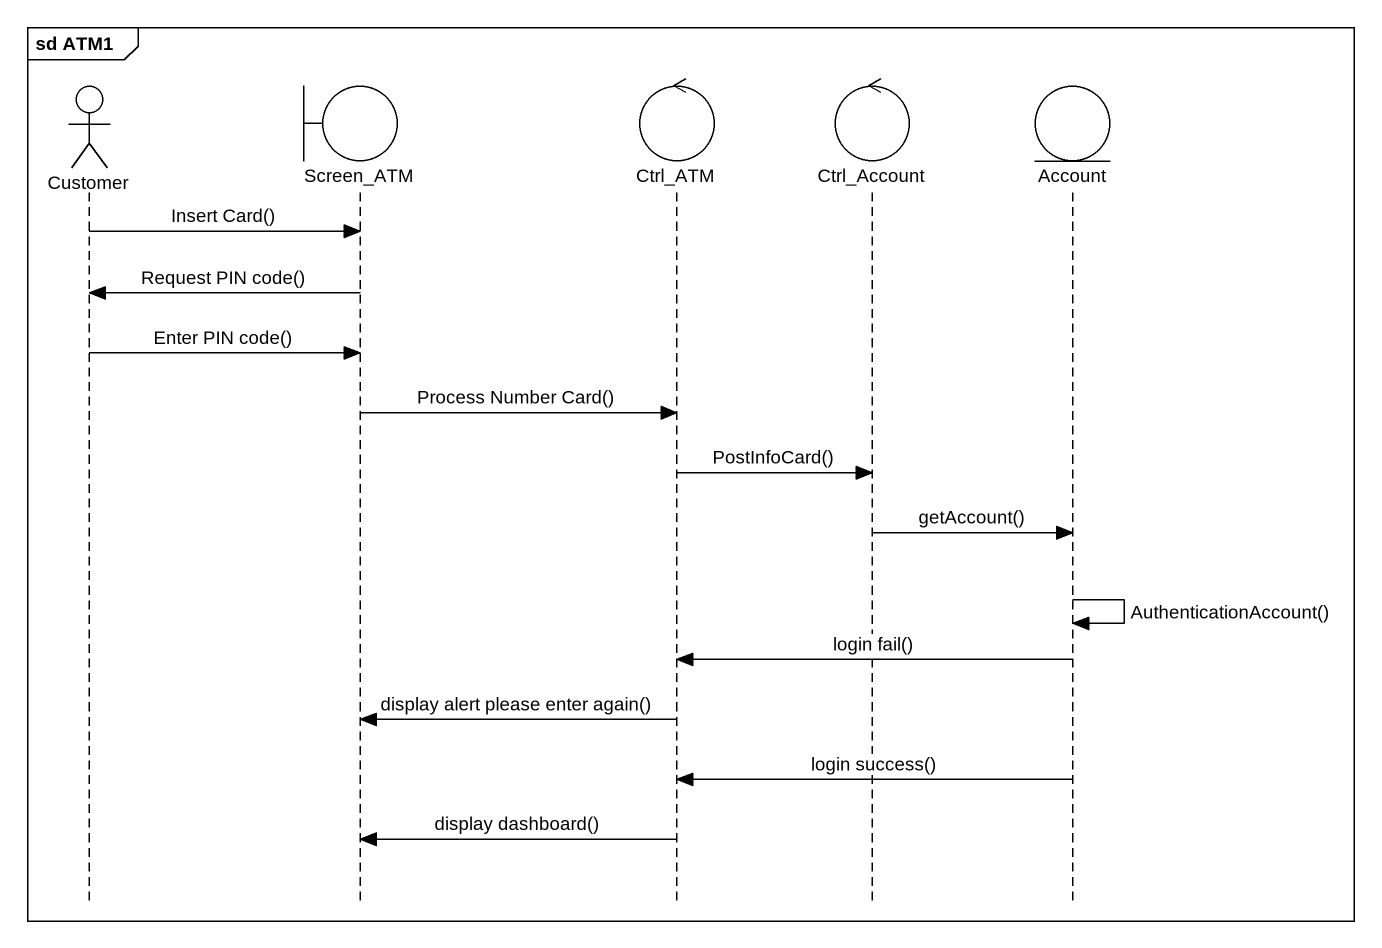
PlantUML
@startuml
mainframe sd ATM1
hide footbox
actor Customer
boundary Screen_ATM
control Ctrl_ATM
control Ctrl_Account
entity Account

Customer -> Screen_ATM : Insert Card()
Screen_ATM -> Customer : Request PIN code()
Customer -> Screen_ATM : Enter PIN code()
Screen_ATM -> Ctrl_ATM : Process Number Card()
Ctrl_ATM -> Ctrl_Account : PostInfoCard()
Ctrl_Account -> Account : getAccount()
Account -> Account : AuthenticationAccount()
Account -> Ctrl_ATM : login fail()
Ctrl_ATM -> Screen_ATM : display alert please enter again()
Account -> Ctrl_ATM : login success()
Ctrl_ATM -> Screen_ATM : display dashboard()
@enduml
